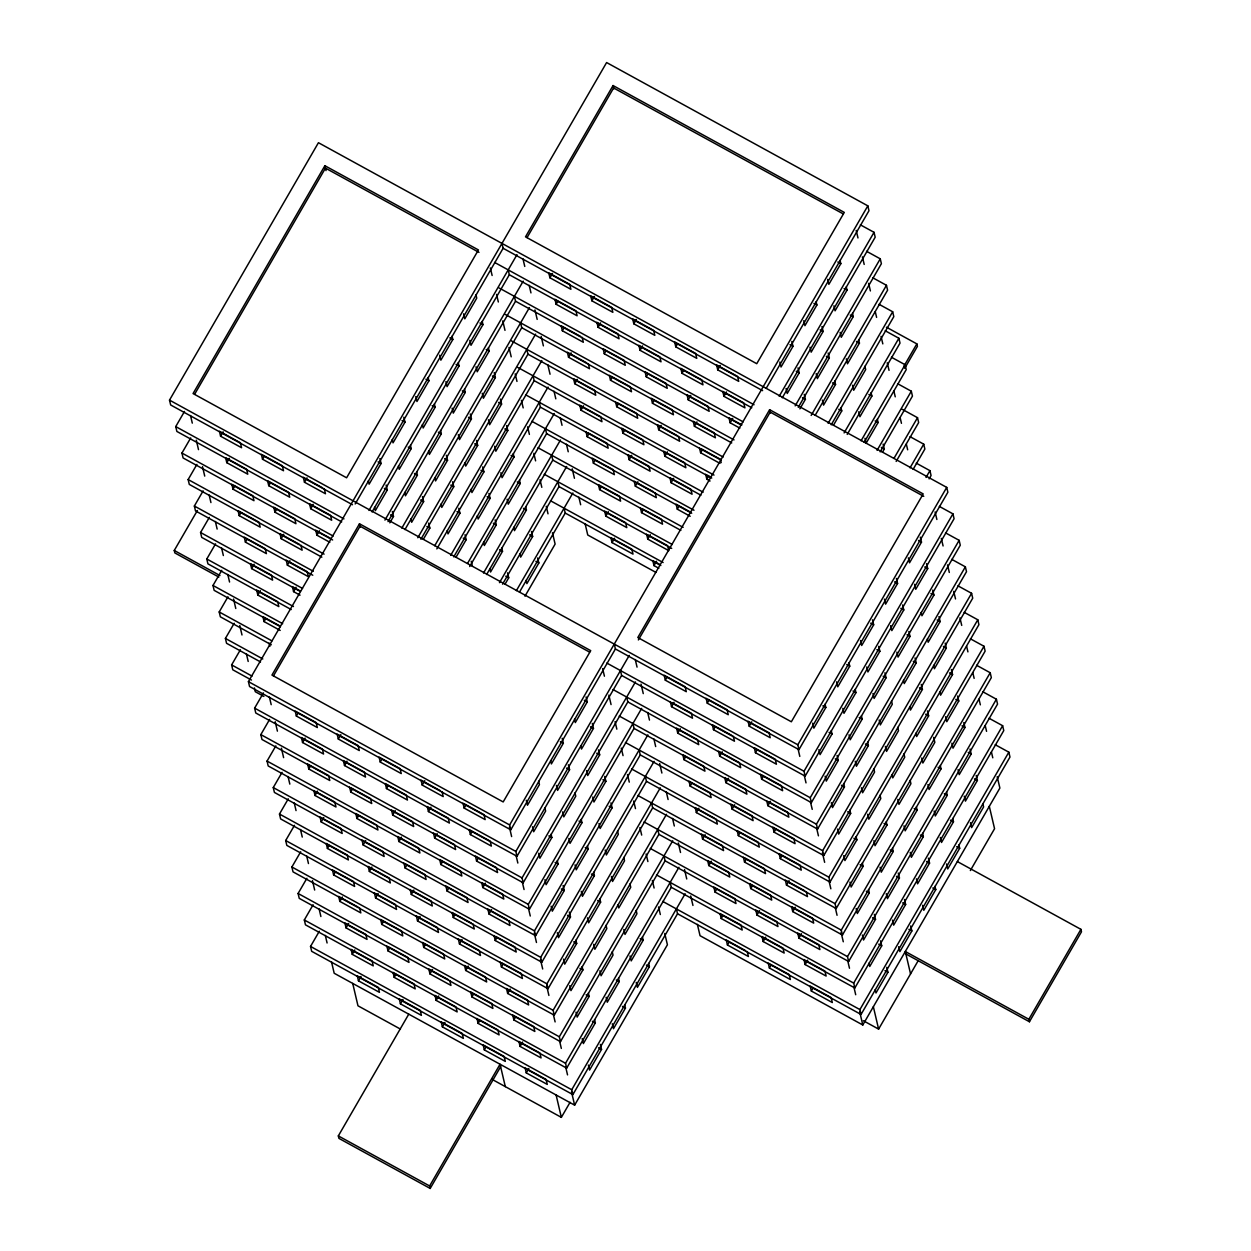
<?xml version="1.0" encoding="UTF-8"?>
<svg xmlns="http://www.w3.org/2000/svg" width="1251" height="1251" viewBox="0 0 1251 1251"><rect width="100%" height="100%" fill="white"/><g stroke="black" fill="none" stroke-linecap="round" stroke-linejoin="round"><path stroke-width="1.5" d="M352.501 504.732L170.668 404.98L169.511 400.117L318.442 142.708L946.726 487.39L947.867 492.253L798.951 749.646L615.414 648.972L614.272 644.093M324.885 165.711L193.061 393.565L346.605 477.788L478.429 249.95L324.885 165.711L326.026 170.589M341.711 521.886L176.876 431.454L175.734 426.591L184.491 411.454M194.609 394.284L325.448 168.119L478.992 252.358M332.625 539.979L183.084 457.944L181.942 453.065L190.699 437.928M321.851 557.133L189.292 484.418L188.15 479.555L196.907 464.402M220.583 436.208L219.41 431.235L240.38 442.745L241.552 447.717L220.583 436.208L223.116 431.814M312.766 575.225L195.5 510.908L194.358 506.03L203.115 490.892M218.847 577.071L174.843 552.926L174.264 550.471L197.392 510.486M226.791 462.682L225.618 457.71L246.603 469.219L247.761 474.192L226.791 462.682L229.324 458.304M300.287 591.457L201.708 537.383L200.567 532.504L209.339 517.367M233.452 485.075L252.811 495.709L253.969 500.681L232.999 489.172L234.688 486.248M262.976 455.129L282.335 465.763L283.508 470.736L262.522 459.226L264.227 456.302M291.202 609.55L207.932 563.857L206.79 558.994L215.547 543.857M239.207 515.647L238.05 510.674L259.02 522.183L260.192 527.156L239.207 515.647L240.896 512.722M268.746 485.701L267.573 480.728L288.543 492.237L289.716 497.21L268.746 485.701L270.435 482.777M280.412 626.704L214.14 590.347L212.998 585.468L221.755 570.331M245.415 542.136L244.258 537.164L265.228 548.657L266.4 553.63L245.415 542.136L247.119 539.212M274.954 512.191L273.781 507.218L294.767 518.712L295.924 523.7L274.954 512.191L276.643 509.266M271.326 644.797L220.348 616.821L219.206 611.958L227.963 596.805M251.623 568.611L250.466 563.638L271.436 575.147L272.609 580.12L251.623 568.611L254.172 564.217M324.29 488.766L325.463 493.754L304.478 482.245L307.027 477.851M300.975 545.201L302.132 550.174L281.162 538.665L283.696 534.271M260.552 661.951L226.556 643.295L225.415 638.432L234.172 623.295M257.847 595.085L256.674 590.112L277.644 601.622L278.817 606.594L257.847 595.085L260.38 590.707M310.701 508.719L309.529 503.746L330.499 515.256L331.671 520.228L310.701 508.719L313.235 504.325M287.37 565.139L286.213 560.167L307.183 571.676L308.356 576.648L287.37 565.139L289.919 560.761M251.467 680.044L232.764 669.785L231.623 664.906L240.38 649.769M280.193 630.426L264.055 621.575L265.744 618.651M329.811 542.277L316.91 535.193L319.443 530.815M300.037 595.163L293.578 591.629L296.127 587.235M615.414 648.972L510.783 829.82L249.559 686.518L248.417 681.639L606.61 62.55L867.834 205.852L868.976 210.715L766.284 388.185M355.175 503.981L503.121 248.277L501.979 243.398M379.913 458.538L381.07 463.511L369.108 484.184L368.341 480.853M403.823 417.193L404.996 422.166L393.033 442.838L392.251 439.523M428.139 377.505L428.905 380.82L416.958 401.493L415.785 396.52M452.049 336.175L452.831 339.49L440.868 360.163L439.711 355.19M359.49 523.794L271.952 675.087L503.183 801.938L590.722 650.645L359.49 523.794L360.257 527.046M613.053 85.553L525.514 236.846L756.746 363.697L844.284 212.404L613.053 85.553L613.819 88.79M620.48 670.567L621.622 675.446L516.991 856.294L255.767 712.992L254.625 708.129L263.429 692.913M368.998 510.455L516.991 254.672M273.5 675.821L360.069 526.202L589.581 652.115M527.062 237.581L613.615 87.961L843.143 213.858M372.079 511.956L509.329 274.751L508.187 269.872M386.121 485.013L387.278 489.985L375.331 510.658L374.549 507.343M410.422 445.325L411.204 448.64L399.241 469.313L398.459 465.998M434.347 403.995L435.129 407.31L423.166 427.983L422.385 424.668M458.257 362.649L459.039 365.964L447.076 386.637L445.919 381.664M482.182 321.304L482.964 324.635L471.001 345.292L469.829 340.319M626.688 697.057L627.83 701.92L523.199 882.768L261.975 739.482L260.834 734.603L269.637 719.388M384.948 520.103L523.199 281.147M388.029 521.62L515.537 301.225L514.396 296.362M389.812 522.824L393.502 516.46L392.329 511.487M416.63 471.815L417.412 475.13L405.449 495.803L404.683 492.487M440.555 430.469L441.337 433.784L429.374 454.457L428.593 451.142M464.481 389.124L465.247 392.454L453.284 413.111L452.127 408.139M488.39 347.794L489.172 351.109L477.21 371.782L476.037 366.809M632.897 723.531L634.038 728.41L529.408 909.258L268.199 765.956L267.057 761.077L275.846 745.877M401.852 528.078L529.408 307.621M296.362 716.041L295.189 711.068L316.175 722.562L317.332 727.55L296.362 716.041L298.051 713.117M549.924 277.785L548.751 272.812L569.737 284.321L570.894 289.294L549.924 277.785L552.457 273.406M404.949 529.595L521.745 327.715L520.604 322.836M422.463 496.631L423.62 501.604L411.673 522.277L410.891 518.962M446.372 455.286L447.545 460.274L435.583 480.931L434.801 477.616M470.298 413.956L471.455 418.929L459.508 439.601L458.335 434.629M494.208 372.61L495.38 377.583L483.418 398.256L482.26 393.283M639.105 750.021L640.262 754.885L535.616 935.732L274.407 792.43L273.265 787.567L282.069 772.352M417.803 537.742L535.616 334.111M302.57 742.515L301.413 737.543L322.383 749.052L323.556 754.025L302.57 742.515L305.119 738.121M556.132 304.274L554.959 299.302L575.945 310.811L577.102 315.784L556.132 304.274L557.821 301.35M420.899 539.244L527.953 354.189L526.812 349.326M423.401 539.212L429.844 528.094L428.671 523.121M452.581 481.776L453.753 486.748L441.791 507.421L441.024 504.106M476.506 440.43L477.679 445.403L465.716 466.076L464.934 462.761M500.431 399.1L501.588 404.073L489.626 424.73L488.469 419.757M645.328 776.496L646.47 781.359L541.824 962.222L280.615 818.92L279.473 814.041L288.277 798.826M434.722 545.717L541.824 360.585M308.778 768.99L307.621 764.017L328.591 775.526L329.764 780.499L308.778 768.99L310.483 766.065M582.153 337.285L583.326 342.258L562.34 330.749L564.029 327.825M436.834 548.908L534.177 380.664L533.035 375.8M458.804 508.25L459.961 513.223L447.999 533.896L447.233 530.58M482.714 466.92L483.887 471.893L471.924 492.55L471.142 489.235M506.639 425.575L507.797 430.547L495.849 451.22L494.677 446.247M338.317 739.044L337.144 734.071L358.13 745.58L359.287 750.553L338.317 739.044L340.851 734.665M591.879 300.803L590.707 295.83L611.676 307.339L612.849 312.312L591.879 300.803L594.413 296.424M651.536 802.97L652.678 807.849L548.047 988.697L286.823 845.395L285.681 840.531L294.485 825.316M450.673 555.366L548.047 387.075M315.44 791.383L334.799 802.016L335.972 806.989L315.002 795.48L317.535 791.085M588.361 363.76L589.534 368.732L568.548 357.239L571.097 352.845M453.753 556.883L540.385 407.154L539.244 402.275M456.052 557.195L466.17 539.713L465.012 534.74M488.922 493.394L490.095 498.367L478.132 519.04L477.35 515.725M513.238 453.706L514.02 457.022L502.058 477.694L500.885 472.722M344.525 765.534L343.353 760.561L364.338 772.07L365.511 777.043L344.525 765.534L347.059 761.14M598.087 327.293L596.915 322.32L617.9 333.814L619.057 338.786L598.087 327.293L600.621 322.899M657.745 829.46L658.886 834.323L554.256 1015.171L293.031 871.869L291.89 867.006L300.693 851.79M467.577 563.341L554.256 413.549M321.21 821.954L320.037 816.981L341.023 828.49L342.18 833.463L321.21 821.954L323.743 817.575M574.756 383.713L573.599 378.74L594.569 390.249L595.742 395.222L574.756 383.713L577.305 379.319M469.704 566.531L546.593 433.628L545.452 428.765M495.146 519.869L496.303 524.841L484.34 545.514L483.574 542.199M519.446 480.196L520.228 483.511L508.266 504.184L507.093 499.212M351.187 787.927L370.546 798.545L371.719 803.517L350.733 792.008L352.438 789.084M604.296 353.767L603.123 348.794L624.108 360.304L625.265 365.276L604.296 353.767L605.984 350.843M663.953 855.934L665.094 860.813L560.464 1041.661L299.239 898.359L298.098 893.48L306.902 878.28M483.527 573.005L560.464 440.024M327.418 848.444L326.245 843.455L347.231 854.965L348.388 859.937L327.418 848.444L329.107 845.504M580.98 410.187L579.807 405.215L600.793 416.724L601.95 421.696L580.98 410.187L583.513 405.809M486.623 574.506L552.801 460.118L551.66 455.239M380.273 762.062L379.1 757.09L400.085 768.599L401.243 773.571L380.273 762.062L381.962 759.138M633.835 323.821L632.662 318.849L653.632 330.358L654.805 335.331L633.835 323.821L636.368 319.427M501.745 548.016L502.511 551.331L490.564 572.004L489.782 568.689M525.655 506.671L526.436 509.986L514.474 530.659L513.692 527.343M376.754 825.019L377.927 829.992L356.942 818.498L358.646 815.558M610.957 376.16L630.316 386.778L631.489 391.751L610.504 380.241L612.192 377.317M670.161 882.408L671.302 887.287L566.672 1068.135L305.463 924.833L304.321 919.97L313.11 904.754M499.477 582.653L566.672 466.514M333.626 874.918L332.469 869.945L353.439 881.455L354.612 886.427L333.626 874.918L335.315 871.994M587.626 432.58L607.001 443.214L608.158 448.186L587.188 436.677L588.877 433.753M502.558 584.17L559.009 486.592L557.868 481.729M386.481 788.552L385.308 783.579L406.294 795.073L407.451 800.046L386.481 788.552L388.17 785.628M640.043 350.296L638.87 345.323L659.856 356.832L661.013 361.805L640.043 350.296L642.576 345.917M505.044 584.17L508.719 577.806L507.562 572.833M531.472 531.487L532.645 536.476L520.682 557.133L519.916 553.818M363.165 844.972L361.992 840L382.962 851.509L384.135 856.482L363.165 844.972L365.699 840.578M617.165 402.634L636.524 413.268L637.697 418.241L616.712 406.731L618.416 403.807M676.384 908.898L677.526 913.762L572.88 1094.609L311.671 951.323L310.529 946.444L319.333 931.229M516.397 590.628L572.88 492.988M359.647 907.929L360.82 912.902L339.834 901.392L342.383 897.014M593.396 463.151L592.223 458.179L613.209 469.688L614.366 474.661L593.396 463.151L595.085 460.227M519.478 592.145L565.233 513.066L564.092 508.203M392.689 815.027L391.532 810.054L412.502 821.563L413.674 826.536L392.689 815.027L395.238 810.632M646.251 376.786L645.078 371.813L666.064 383.322L667.221 388.295L646.251 376.786L647.94 373.861M537.695 557.977L538.853 562.95L526.89 583.623L526.124 580.308M524.982 596.18L555.116 544.091L552.457 532.738M369.373 871.447L368.201 866.474L389.186 877.983L390.343 882.956L369.373 871.447L371.907 867.068M622.935 433.206L621.763 428.233L642.733 439.742L643.905 444.715L622.935 433.206L624.624 430.281M442.041 791.617L443.198 796.59L422.228 785.081L424.761 780.687M675.775 346.84L674.617 341.867L695.587 353.376L696.76 358.349L675.775 346.84L677.479 343.916M346.042 927.882L344.885 922.91L365.855 934.403L367.028 939.392L346.042 927.882L348.591 923.488M599.604 489.626L598.447 484.653L619.417 496.162L620.59 501.135L599.604 489.626L601.293 486.702M398.897 841.501L397.74 836.528L418.71 848.037L419.883 853.01L398.897 841.501L401.446 837.122M652.459 403.26L651.286 398.287L672.272 409.796L673.445 414.769L652.459 403.26L654.148 400.336M375.581 897.937L374.409 892.964L395.394 904.473L396.551 909.446L375.581 897.937L378.115 893.542M629.144 459.68L627.971 454.707L648.956 466.216L650.113 471.189L629.144 459.68L631.677 455.301M428.436 811.555L427.263 806.582L448.249 818.091L449.406 823.064L428.436 811.555L430.97 807.176M681.998 373.314L680.825 368.341L701.795 379.851L702.968 384.823L681.998 373.314L683.687 370.39M352.266 954.357L351.093 949.384L372.063 960.893L373.236 965.866L352.266 954.357L354.799 949.962M605.812 516.116L604.655 511.143L625.625 522.652L626.798 527.625L605.812 516.116L608.361 511.722M405.559 863.894L424.918 874.527L426.091 879.5L405.121 867.991L406.81 865.067M678.48 436.271L679.653 441.243L658.667 429.75L661.216 425.356M381.79 924.411L380.632 919.438L401.602 930.947L402.775 935.92L381.79 924.411L383.478 921.487M655.164 492.706L656.322 497.679L635.352 486.17L637.885 481.776M434.644 838.045L433.471 833.072L454.457 844.581L455.614 849.554L434.644 838.045L437.178 833.651M688.206 399.804L687.034 394.816L708.019 406.325L709.176 411.298L688.206 399.804L690.74 395.41M358.474 980.831L357.301 975.858L378.287 987.367L379.444 992.34L358.474 980.831L361.007 976.452M612.036 542.59L610.863 537.617L631.833 549.126L633.006 554.099L612.036 542.59L614.569 538.211M411.767 890.384L431.142 901.001L432.299 905.974L411.329 894.465L413.862 890.071M664.875 456.224L663.718 451.251L684.688 462.761L685.861 467.733L664.875 456.224L667.424 451.83M464.621 804.002L483.981 814.636L485.153 819.608L464.184 808.099L465.872 805.175M717.73 369.858L716.573 364.885L737.543 376.379L738.715 381.352L717.73 369.858L720.279 365.464M388.451 946.804L407.81 957.422L408.983 962.394L387.998 950.885L389.702 947.961M642.013 508.563L661.372 519.181L662.545 524.153L641.56 512.644L643.249 509.72M440.852 864.519L439.695 859.546L460.665 871.056L461.838 876.028L440.852 864.519L442.541 861.595M694.414 426.278L693.242 421.306L714.227 432.815L715.384 437.787L694.414 426.278L696.948 421.884M417.537 920.939L416.364 915.967L437.35 927.476L438.507 932.448L417.537 920.939L420.07 916.561M671.099 482.698L669.926 477.726L690.896 489.235L692.069 494.208L671.099 482.698L673.632 478.32M470.392 834.573L469.219 829.601L490.204 841.11L491.362 846.083L470.392 834.573L472.08 831.649M723.938 396.332L722.781 391.36L743.751 402.869L744.924 407.842L723.938 396.332L726.487 391.938M394.221 977.375L393.049 972.402L414.018 983.912L415.191 988.884L394.221 977.375L395.91 974.451M648.221 535.037L667.581 545.655L668.753 550.643L647.768 539.134L650.317 534.74M447.06 891.009L445.903 886.021L466.873 897.53L468.046 902.503L447.06 891.009L448.765 888.069M719.982 463.386L700.623 452.753L702.311 449.828M423.745 947.429L422.572 942.456L443.558 953.966L444.715 958.938L423.745 947.429L425.434 944.505M690.208 516.272L677.307 509.188L678.996 506.264M476.6 861.063L475.427 856.075L496.412 867.584L497.57 872.557L476.6 861.063L478.289 858.123M739.841 428.123L730.162 422.807L732.695 418.428M400.429 1003.849L399.257 998.877L420.242 1010.386L421.399 1015.359L400.429 1003.849L402.963 999.471M658.824 568.267L653.976 565.608L656.525 561.214M473.081 924.02L474.254 928.993L453.284 917.483L454.973 914.559M710.068 481.01L706.831 479.242L708.535 476.318M510.783 829.82L509.626 824.941L867.834 205.852M449.766 980.44L450.939 985.413L429.953 973.903L432.502 969.525M562.184 738.278L563.341 743.25L551.394 763.923L550.612 760.608M586.094 696.932L587.266 701.905L575.304 722.578L574.537 719.262M791.82 341.367L792.993 346.339L781.031 367.012L779.858 362.039M816.121 301.694L816.903 305.009L804.94 325.667L803.783 320.694M840.047 260.349L840.828 263.664L828.866 284.337L827.693 279.364M500.635 1066.712L430.203 1188.45L338.912 1138.379L338.333 1135.908L408.764 1014.17M482.808 887.538L481.651 882.565L502.621 894.074L503.793 899.047L482.808 887.538L485.341 883.143M459.492 943.958L458.319 938.985L479.305 950.494L480.462 955.467L459.492 943.958L462.026 939.579M769.631 409.702L637.807 637.541L791.351 721.78L923.191 493.926L769.631 409.702L770.397 412.939M516.991 856.294L515.85 851.431L629.237 655.43M779.185 396.27L874.042 232.326L860.375 224.836M638.37 639.949L770.209 412.111L923.754 496.334M782.282 397.771L875.184 237.205L874.042 232.326M568.392 764.752L569.565 769.725L557.602 790.397L556.429 785.425M592.317 723.422L593.474 728.395L581.512 749.052L580.745 745.737M798.029 367.857L799.201 372.829L787.239 393.486L786.066 388.514M821.954 326.511L823.111 331.484L811.164 352.156L809.991 347.184M846.255 286.823L847.036 290.138L835.074 310.811L833.917 305.838M436.161 1000.393L435.004 995.421L455.974 1006.914L457.147 1011.903L436.161 1000.393L438.71 995.999M508.829 920.548L510.001 925.521L489.016 914.012L491.565 909.633M465.7 970.448L464.528 965.475L485.513 976.968L486.67 981.957L465.7 970.448L468.234 966.053M523.199 882.768L522.058 877.905L635.445 681.92M795.167 405.856L880.251 258.816L866.583 251.31M798.263 407.341L881.392 263.68L880.251 258.816M442.385 1026.868L441.212 1021.895L462.182 1033.404L463.355 1038.377L442.385 1026.868L444.918 1022.474M551.081 834.229L551.847 837.544L539.885 858.217L538.728 853.245M598.525 749.896L599.682 754.869L587.735 775.542L586.563 770.569M799.889 408.842L805.409 399.304L804.237 394.331M828.162 352.985L829.335 357.958L817.372 378.631L816.199 373.658M852.463 313.313L853.245 316.628L841.282 337.301L840.125 332.328M495.677 936.405L515.037 947.038L516.21 952.011L495.224 940.502L496.928 937.578M471.908 996.922L470.751 991.949L491.721 1003.458L492.894 1008.431L471.908 996.922L473.597 993.998M529.408 909.258L528.266 904.379L641.669 708.394M811.164 415.441L886.459 285.291L872.807 277.8M815.23 415.238L887.6 290.154L886.459 285.291M557.289 860.719L558.055 864.034L546.108 884.692L544.936 879.719M581.199 819.374L581.981 822.689L570.018 843.362L568.861 838.389M604.733 776.371L605.906 781.343L593.944 802.016L592.771 797.043M834.761 381.133L835.543 384.448L823.58 405.121L822.407 400.148M858.686 339.787L859.453 343.102L847.506 363.775L846.333 358.802M665.329 680.2L664.156 675.227L685.141 686.721L686.299 691.694L665.329 680.2L667.018 677.26M501.886 962.895L521.245 973.513L522.418 978.485L501.448 966.976L503.137 964.052M478.57 1019.315L497.929 1029.933L499.102 1034.905L478.117 1023.396L479.821 1020.472M535.616 935.732L534.474 930.869L647.877 734.869M828.131 423.323L892.667 311.765L879.015 304.274M831.227 424.808L893.808 316.644L892.667 311.765M563.106 885.536L564.279 890.509L552.317 911.181L551.144 906.209M587.407 845.848L588.189 849.163L576.226 869.836L575.069 864.863M610.941 802.861L612.114 807.833L600.152 828.506L598.979 823.533M833.463 425.231L841.751 410.922L840.969 407.607M671.99 702.577L691.35 713.211L692.507 718.183L671.537 706.674L674.07 702.28M507.656 993.45L506.483 988.478L527.469 999.987L528.626 1004.96L507.656 993.45L510.189 989.072M484.325 1049.886L483.167 1044.913L504.137 1056.423L505.31 1061.395L484.325 1049.886L486.029 1046.962M541.824 962.222L540.682 957.343L654.085 761.359M844.112 432.909L898.875 338.255L885.223 330.764M847.224 434.394L900.016 343.118L898.875 338.255M569.314 912.01L570.487 916.983L558.525 937.656L557.352 932.683M593.631 872.338L594.397 875.653L582.45 896.326L581.277 891.353M871.103 392.751L871.884 396.067L859.922 416.739L858.749 411.767M677.745 733.149L676.588 728.176L697.558 739.685L698.73 744.658L677.745 733.149L680.294 728.77M513.864 1019.94L512.691 1014.968L533.677 1026.477L534.834 1031.449L513.864 1019.94L515.553 1017.016M707.722 699.121L727.097 709.739L728.254 714.712L707.284 703.203L708.973 700.279M430.203 1188.45L429.625 1185.979L500.056 1064.241L505.31 1086.619M904.113 365.871L916.842 343.884L886.412 327.199M548.047 988.697L546.906 983.818L660.293 787.833M861.079 440.79L905.098 364.729L891.431 357.239M904.692 368.341L917.421 346.355L916.842 343.884M864.191 442.275L906.24 369.608L905.098 364.729M575.913 940.158L576.695 943.473L564.733 964.146L563.575 959.173M599.839 898.812L600.621 902.127L588.658 922.8L587.485 917.827M877.311 419.226L878.093 422.541L866.13 443.214L864.957 438.241M683.953 759.638L682.796 754.666L703.766 766.175L704.938 771.148L683.953 759.638L685.657 756.714M520.072 1046.415L518.915 1041.442L539.885 1052.951L541.058 1057.924L520.072 1046.415L522.621 1042.036M733.305 736.229L734.462 741.202L713.492 729.693L715.181 726.768M554.256 1015.171L553.114 1010.308L666.502 814.307M877.076 450.36L911.307 391.219L897.639 383.713M880.172 451.861L912.448 396.082L911.307 391.219M582.122 966.632L582.903 969.947L570.941 990.62L569.784 985.647M882.455 452.205L884.301 449.031L883.128 444.058M690.177 786.113L689.004 781.14L709.974 792.649L711.147 797.622L690.177 786.113L691.866 783.189M526.28 1072.905L525.123 1067.932L546.093 1079.425L547.266 1084.398L526.28 1072.905L528.829 1068.51M719.7 756.167L718.527 751.194L739.513 762.703L740.686 767.676L719.7 756.167L722.234 751.788M560.464 1041.661L559.322 1036.782L672.71 840.797M894.043 458.257L917.515 417.693L902.143 409.265M896.169 461.431L918.656 422.557L917.515 417.693M588.345 993.122L589.112 996.437L577.164 1017.094L575.992 1012.122M716.197 819.124L717.355 824.096L696.385 812.587L698.918 808.209M749.24 726.221L748.067 721.248L769.037 732.758L770.209 737.73L749.24 726.221L751.773 721.843M725.908 782.657L724.751 777.669L745.721 789.178L746.894 794.15L725.908 782.657L728.457 778.263M566.672 1068.135L565.53 1063.272L678.933 867.271M910.04 467.827L923.723 444.168L910.071 436.677M913.136 469.328L924.864 449.046L923.723 444.168M594.553 1019.596L595.335 1022.911L583.373 1043.584L582.2 1038.611M618.463 978.251L619.245 981.566L607.282 1002.239L606.125 997.266M642.389 936.921L643.17 940.236L631.208 960.893L630.035 955.92M702.593 839.077L701.42 834.104L722.406 845.613L723.563 850.586L702.593 839.077L705.126 834.683M755.448 752.711L754.275 747.723L775.26 759.232L776.418 764.205L755.448 752.711L757.136 749.771M732.116 809.131L730.959 804.158L751.929 815.668L753.102 820.64L732.116 809.131L734.665 804.737M572.88 1094.609L571.738 1089.746L685.141 893.761M926.021 477.413L929.931 470.657L916.279 463.167M929.118 478.898L931.072 475.521L929.931 470.657M491.784 1079.206L561.355 1117.362L570.065 1102.303M600.371 1044.413L601.543 1049.386L589.581 1070.058L588.408 1065.086M624.687 1004.741L625.453 1008.056L613.49 1028.713L612.333 1023.74M648.597 963.395L649.378 966.71L637.416 987.383L636.243 982.41M708.801 865.551L707.644 860.579L728.614 872.088L729.786 877.06L708.801 865.551L711.334 861.173M762.109 775.088L781.468 785.722L782.626 790.695L761.656 779.185L763.345 776.261M331.531 961.91L334.189 973.262L574.631 1105.149L667.409 944.786L664.75 933.434M738.34 835.605L737.167 830.633L758.137 842.142L759.31 847.115L738.34 835.605L740.029 832.681M798.951 749.646L797.81 744.783L946.726 487.39M715.009 892.041L713.852 887.068L734.822 898.562L735.995 903.55L715.009 892.041L716.714 889.117M768.317 801.578L787.677 812.196L788.849 817.169L767.864 805.66L770.413 801.281M825.05 704.172L825.832 707.487L813.869 728.16L812.697 723.187M848.96 662.842L849.742 666.158L837.779 686.815L836.622 681.842M872.494 619.839L873.667 624.812L861.704 645.485L860.532 640.512M896.42 578.494L897.577 583.466L885.614 604.139L884.457 599.166M920.329 537.164L921.502 542.136L909.54 562.794L908.367 557.821M744.986 857.998L764.361 868.616L765.518 873.605L744.548 862.095L746.237 859.171M621.622 675.446L805.159 776.136L804.018 771.257L952.934 513.864L939.345 506.405M721.217 918.515L720.06 913.543L741.03 925.052L742.203 930.025L721.217 918.515L722.922 915.591M805.159 776.136L954.075 518.727L952.934 513.864M774.072 832.15L772.915 827.177L793.885 838.686L795.057 843.659L774.072 832.15L775.776 829.225M831.258 730.662L832.04 733.977L820.077 754.634L818.905 749.662M855.184 689.317L855.95 692.632L843.987 713.305L842.83 708.332M878.702 646.314L879.875 651.286L867.913 671.959L866.74 666.986M902.628 604.984L903.785 609.956L891.838 630.613L890.665 625.641M926.538 563.638L927.71 568.611L915.748 589.284L914.59 584.311M750.756 888.57L749.584 883.597L770.569 895.106L771.726 900.079L750.756 888.57L752.445 885.645M627.83 701.92L811.367 802.61L810.226 797.731L959.142 540.338L945.553 532.879M747.238 951.526L748.411 956.499L727.441 944.99L729.13 942.066M811.367 802.61L960.283 545.217L959.142 540.338M780.296 858.624L779.123 853.651L800.093 865.16L801.265 870.133L780.296 858.624L781.984 855.7M837.075 755.479L838.248 760.452L826.285 781.124L825.128 776.152M861.392 715.791L862.158 719.106L850.211 739.779L849.038 734.806M884.91 672.803L886.083 677.776L874.121 698.433L872.963 693.461M908.836 631.458L910.009 636.431L898.046 657.103L896.873 652.131M932.746 590.112L933.918 595.085L921.956 615.758L921.189 612.443M756.964 915.044L755.807 910.071L776.777 921.58L777.95 926.553L756.964 915.044L759.513 910.665M634.038 728.41L817.575 829.085L816.434 824.221L965.365 566.828L951.761 559.369M817.575 829.085L966.507 571.691L965.365 566.828M806.316 891.635L807.474 896.607L786.504 885.098L789.037 880.72M843.674 783.611L844.456 786.926L832.494 807.599L831.336 802.626M867.6 742.281L868.382 745.596L856.419 766.269L855.246 761.28M915.044 657.932L916.217 662.905L904.254 683.578L903.472 680.263M938.969 616.602L940.127 621.575L928.164 642.248L927.398 638.933M763.173 941.534L762.015 936.561L782.985 948.07L784.158 953.043L763.173 941.534L765.721 937.14M640.262 754.885L823.783 855.575L822.642 850.696L971.574 593.302L957.969 585.843M823.783 855.575L972.715 598.181L971.574 593.302M792.712 911.588L791.539 906.615L812.524 918.125L813.682 923.097L792.712 911.588L795.245 907.194M849.898 810.101L850.664 813.416L838.702 834.089L837.544 829.1M921.252 684.422L922.425 689.395L910.462 710.068L909.68 706.752M945.177 643.077L946.335 648.049L934.388 668.722L933.606 665.407M769.396 968.008L768.223 963.035L789.193 974.545L790.366 979.517L769.396 968.008L771.085 965.084M646.47 781.359L830.007 882.049L828.85 877.186L977.782 619.777L964.193 612.333M830.007 882.049L978.923 624.656L977.782 619.777M798.92 938.062L797.747 933.09L818.733 944.599L819.89 949.572L798.92 938.062L801.453 933.684M856.106 836.575L856.872 839.89L844.925 860.563L843.753 855.59M927.46 710.896L928.633 715.869L916.67 736.542L915.904 733.227M951.385 669.551L952.558 674.539L940.596 695.196L939.814 691.881M652.678 807.849L836.215 908.523L835.074 903.66L983.99 646.267L970.401 638.808M836.215 908.523L985.131 651.13L983.99 646.267M805.128 964.552L803.971 959.58L824.941 971.073L826.113 976.046L805.128 964.552L807.677 960.158M862.314 863.049L863.096 866.364L851.133 887.037L849.961 882.064M886.224 821.719L887.006 825.034L875.043 845.707L873.886 840.735M957.594 696.041L958.766 701.013L946.804 721.686L945.631 716.714M658.886 834.323L842.423 935.013L841.282 930.134L990.198 672.741L976.609 665.282M842.423 935.013L991.339 677.62L990.198 672.741M811.336 991.027L810.179 986.054L831.149 997.563L832.322 1002.536L811.336 991.027L813.041 988.102M868.522 889.539L869.304 892.854L857.342 913.527L856.169 908.554M892.448 848.194L893.214 851.509L881.267 872.182L880.094 867.209M916.357 806.864L917.139 810.179L905.177 830.836L904.004 825.863M940.283 765.518L941.049 768.833L929.102 789.506L927.929 784.533M963.802 722.515L964.974 727.488L953.012 748.161L951.855 743.188M665.094 860.813L848.631 961.487L847.49 956.624L996.406 699.231L982.817 691.772M848.631 961.487L997.547 704.094L996.406 699.231M874.34 914.356L875.512 919.329L863.55 940.001L862.392 935.029M898.265 873.026L899.438 877.999L887.475 898.656L886.302 893.683M922.566 833.338L923.347 836.653L911.385 857.326L910.228 852.353M946.491 791.992L947.273 795.308L935.31 815.98L934.137 811.008M970.025 749.005L971.183 753.978L959.22 774.635L958.063 769.662M671.302 887.287L854.84 987.977L853.698 983.098L1002.63 725.705L989.025 718.246M854.84 987.977L1003.771 730.568L1002.63 725.705M880.563 940.846L881.72 945.819L869.758 966.476L868.992 963.161M904.473 899.5L905.646 904.473L893.683 925.146L892.51 920.173M928.398 858.155L929.556 863.127L917.593 883.8L916.436 878.827M952.699 818.482L953.481 821.798L941.518 842.47L940.345 837.482M976.233 775.479L977.391 780.452L965.444 801.125L964.271 796.152M677.526 913.762L861.048 1014.452L859.906 1009.588L1008.838 752.179L995.233 744.72M861.048 1014.452L1009.979 757.058L1008.838 752.179M886.771 967.32L887.929 972.293L875.981 992.966L875.2 989.65M910.681 925.975L911.854 930.947L899.891 951.62L898.718 946.647M934.997 886.302L935.764 889.617L923.817 910.29L922.644 905.302M958.907 844.957L959.689 848.272L947.726 868.945L946.569 863.972M697.386 924.364L700.044 935.701L862.799 1024.991L999.877 788.067L997.203 776.73M863.331 1020.722L878.609 1029.104L918.265 960.565M970.354 870.555L994.561 828.709L989.306 806.332M905.896 953.966L1029.432 1021.754L1028.854 1019.284L1080.911 929.337L957.359 861.564M1029.432 1021.754L1081.489 931.792L1080.911 929.337M837.857 262.038L840.828 263.664M844.065 288.512L847.036 290.138M850.273 315.002L853.245 316.628M813.932 303.383L816.903 305.009M856.482 341.476L859.453 343.102M820.156 329.857L823.111 331.484M826.364 356.332L829.335 357.958M790.022 344.713L792.993 346.339M868.913 394.44L871.884 396.067M832.572 382.822L835.543 384.448M796.23 371.203L799.201 372.829M875.121 420.915L878.093 422.541M838.78 409.296L841.751 410.922M802.438 397.677L805.409 399.304M881.33 447.405L884.301 449.031M503.121 248.277L762.625 390.64M494.598 262.429L754.04 404.745M509.329 274.751L751.757 407.748M499.102 287.965L743.172 421.868M580.542 336.394L561.183 325.776L562.34 330.749M741.906 424.918L728.989 417.834L730.162 422.807M515.537 301.225L740.905 424.855M918.531 540.495L921.502 542.136M505.31 314.454L734.024 439.914M586.75 362.884L567.391 352.25L568.548 357.239M521.745 327.715L731.741 442.917M479.993 322.993L482.964 324.635M924.739 566.984L927.71 568.611M511.518 340.929L723.156 457.022M676.869 435.395L657.51 424.761L658.667 429.75M701.076 448.671L720.435 459.289L721.217 462.604M527.953 354.189L720.889 460.024M486.201 349.482L489.172 351.109M930.947 593.459L933.918 595.085M517.742 367.403L714.008 475.083M707.284 475.145L710.505 476.912M534.177 380.664L711.725 478.07M449.86 337.864L452.831 339.49M894.606 581.84L897.577 583.466M492.409 375.957L495.38 377.583M937.155 619.949L940.127 621.575M525.639 394.816L703.14 492.19M540.385 407.154L700.873 495.193M456.068 364.338L459.039 365.964M900.814 608.314L903.785 609.956M498.617 402.447L501.588 404.073M943.379 646.423L946.335 648.049M531.863 421.306L693.992 510.252M653.554 491.815L634.179 481.197L635.352 486.17M690.661 512.175L676.134 504.216L677.307 509.188M546.593 433.628L691.709 513.238M462.276 390.812L465.247 392.454M907.038 634.804L910.009 636.431M425.934 379.194L428.905 380.82M870.696 623.186L873.667 624.812M504.825 428.921L507.797 430.547M949.587 672.897L952.558 674.539M538.071 447.78L683.124 527.359M552.801 460.118L680.857 530.361M468.5 417.302L471.455 418.929M913.246 661.279L916.217 662.905M432.158 405.684L435.129 407.31M876.904 649.66L879.875 651.286M511.049 455.395L514.02 457.022M955.795 699.387L958.766 701.013M544.279 474.27L672.256 544.466M559.009 486.592L671.693 548.407M474.708 443.777L477.679 445.403M919.454 687.769L922.425 689.395M438.366 432.158L441.337 433.784M883.112 676.15L886.083 677.776M517.257 481.885L520.228 483.511M962.003 725.861L964.974 727.488M550.487 500.744L663.108 562.528M402.024 420.539L404.996 422.166M846.771 664.516L849.742 666.158M659.277 564.17L652.819 560.636L653.976 565.608M565.233 513.066L660.841 565.515M480.916 470.267L483.887 471.893M925.662 714.243L928.633 715.869M655.962 572.426L587.751 535.006L585.093 523.669M444.574 458.632L447.545 460.274M523.465 508.359L526.436 509.986M968.211 752.351L971.183 753.978M408.233 447.014L411.204 448.64M852.979 691.005L855.95 692.632M487.124 496.741L490.095 498.367M450.782 485.122L453.753 486.748M529.673 534.834L532.645 536.476M974.42 778.826L977.391 780.452M414.441 473.504L417.412 475.13M859.202 717.48L862.158 719.106M493.332 523.215L496.303 524.841M938.094 767.207L941.049 768.833M378.099 461.885L381.07 463.511M822.861 705.861L825.832 707.487M456.99 511.596L459.961 513.223M535.881 561.324L538.853 562.95M420.649 499.978L423.62 501.604M865.411 743.97L868.382 745.596M499.54 549.705L502.511 551.331M944.302 793.681L947.273 795.308M384.323 488.359L387.278 489.985M829.069 732.335L832.04 733.977M463.214 538.086L466.17 539.713M426.872 526.452L429.844 528.094M505.764 576.179L508.719 577.806M950.51 820.171L953.481 821.798M390.531 514.833L393.502 516.46M835.277 758.825L838.248 760.452M169.511 400.117L797.81 744.783M914.168 808.537L917.139 810.179M322.68 487.89L303.321 477.272L304.478 482.245M956.718 846.646L959.689 848.272M841.485 785.3L844.456 786.926M175.734 426.591L343.962 518.884M606.829 663.077L804.018 771.257M920.376 835.027L923.347 836.653M731.694 735.338L712.319 724.72L713.492 729.693M884.035 823.408L887.006 825.034M847.693 811.79L850.664 813.416M926.584 861.501L929.556 863.127M181.942 453.065L333.188 536.038M613.037 689.567L810.226 797.731M330.264 538.196L315.737 530.221L316.91 535.193M890.243 849.882L893.214 851.509M853.917 838.264L856.872 839.89M188.15 479.555L324.103 554.13M619.245 716.041L816.434 824.221M932.808 887.991L935.764 889.617M584.295 700.279L587.266 701.905M299.364 544.31L279.989 533.692L281.162 538.665M896.467 876.357L899.438 877.999M860.125 864.738L863.096 866.364M194.358 506.03L313.313 571.285M625.453 742.515L822.642 850.696M590.503 726.753L593.474 728.395M902.675 902.847L905.646 904.473M866.333 891.228L869.304 892.854M200.567 532.504L302.539 588.439M631.661 769.005L828.85 877.186M596.727 753.243L599.682 754.869M300.49 591.082L292.421 586.656L293.578 591.629M714.571 818.248L695.212 807.614L696.385 812.587M908.883 929.321L911.854 930.947M560.385 741.624L563.341 743.25M872.541 917.702L875.512 919.329M206.79 558.994L293.453 606.532M637.869 795.48L835.074 903.66M602.935 779.717L605.906 781.343M804.69 890.759L785.331 880.125L786.504 885.098M174.264 550.471L219.957 575.538M1028.854 1019.284L905.317 951.511L910.556 973.888M566.594 768.098L569.565 769.725M878.749 944.177L881.72 945.819M212.998 585.468L282.663 623.702M644.093 821.97L841.282 930.134M609.143 806.207L612.114 807.833M279.02 625.453L262.882 616.602L264.055 621.575M884.957 970.667L887.929 972.293M219.206 611.958L271.889 640.856M650.301 848.444L847.49 956.624M579.01 821.063L581.981 822.689M225.415 638.432L262.804 658.949M656.509 874.918L853.698 983.098M585.218 847.537L588.189 849.163M548.876 835.918L551.847 837.544M231.623 664.906L252.014 676.103M662.717 901.408L859.906 1009.588M745.627 950.651L726.268 940.017L727.441 944.99M248.417 681.639L509.626 824.941M440.415 790.726L421.055 780.108L422.228 785.081M591.426 874.027L594.397 875.653M263.867 696.416L255.298 691.725L254.406 687.941M555.1 862.392L558.055 864.034M254.625 708.129L515.85 851.431M597.65 900.501L600.621 902.127M561.308 888.882L564.279 890.509M640.199 938.61L643.17 940.236M260.834 734.603L522.058 877.905M567.516 915.357L570.487 916.983M646.407 965.084L649.378 966.71M267.057 761.077L528.266 904.379M375.144 824.143L355.784 813.51L356.942 818.498M573.724 941.847L576.695 943.473M273.265 787.567L534.474 930.869M507.218 919.673L487.859 909.039L489.016 914.012M616.274 979.94L619.245 981.566M579.932 968.321L582.903 969.947M279.473 814.041L540.682 957.343M471.471 923.129L452.111 912.511L453.284 917.483M622.482 1006.429L625.453 1008.056M586.14 994.795L589.112 996.437M285.681 840.531L546.906 983.818M592.364 1021.285L595.335 1022.911M291.89 867.006L553.114 1010.308M358.036 907.053L338.677 896.42L339.834 901.392M598.572 1047.759L601.543 1049.386M298.098 893.48L559.322 1036.782M448.155 979.549L428.796 968.931L429.953 973.903M304.321 919.97L565.53 1063.272M310.529 946.444L571.738 1089.746M400.429 1029.088L357.974 1005.804L352.719 983.427M338.333 1135.908L429.625 1185.979M935.107 511.925L936.874 519.493M941.315 538.399L943.082 545.968M947.523 564.889L949.306 572.458M953.731 591.363L955.514 598.932M959.939 617.838L961.722 625.406M966.601 646.22L967.93 651.896M972.809 672.694L974.138 678.37M979.017 699.184L980.346 704.845M985.225 725.658L986.57 731.335M991.449 752.132L992.778 757.809M856.2 230.387L857.983 237.956M862.408 256.877L864.191 264.43M868.632 283.351L870.399 290.92M875.278 311.718L876.607 317.394M881.048 336.316L882.815 343.884M887.256 362.79L889.039 370.359M893.918 391.156L895.247 396.833M900.126 417.646L901.455 423.323M906.334 444.121L907.663 449.797M982.833 803.611L983.614 806.926L971.652 827.599L970.479 822.626M864.894 366.277L865.661 369.592L853.714 390.249L852.541 385.277M933.684 737.371L934.841 742.359L922.878 763.016L921.721 758.043M891.51 700.935L892.291 704.25L880.329 724.923L879.172 719.95M897.733 727.41L898.499 730.725L886.552 751.398L885.38 746.425M903.941 753.9L904.723 757.215L892.761 777.887L891.979 774.572M910.149 780.374L910.931 783.689L898.969 804.362L897.796 799.389M873.808 768.755L874.59 772.07L862.627 792.743L861.454 787.77M880.016 795.229L880.798 798.545L868.835 819.217L867.678 814.245M873.354 1006.727L878.609 1029.104M798.029 748.833L799.796 756.402M804.237 775.323L806.019 782.891M810.445 801.797L812.227 809.366M816.653 828.287L818.435 835.84M822.423 852.869L824.644 862.33M829.085 881.236L830.852 888.804M835.293 907.726L837.06 915.294M841.063 932.308L843.283 941.768M847.709 960.69L849.492 968.243M853.933 987.164L855.7 994.733M859.687 1011.746L862.799 1024.991M699.465 447.78L700.623 452.753M705.673 474.27L706.831 479.242M760.483 774.213L761.656 779.185M766.707 800.687L767.864 805.66M706.111 698.23L707.284 703.203M743.375 857.123L744.548 862.095M609.346 375.269L610.504 380.241M615.555 401.759L616.712 406.731M640.387 507.671L641.56 512.644M646.611 534.161L647.768 539.134M670.364 701.702L671.537 706.674M586.015 431.704L587.188 436.677M635.273 659.558L637.056 667.127M641.044 684.141L643.264 693.601M647.69 712.523L649.472 720.091M653.913 738.997L655.68 746.566M659.668 763.579L661.888 773.04M666.33 791.961L668.097 799.53M672.538 818.435L674.32 826.004M678.308 843.033L680.528 852.478M684.516 869.508L686.736 878.968M690.724 895.982L692.945 905.443M522.981 258.863L524.763 266.432M529.189 285.337L530.971 292.906M534.959 309.935L537.179 319.396M541.167 336.41L543.387 345.87M547.829 364.776L550.049 374.237M554.037 391.266L555.804 398.834M560.245 417.74L562.027 425.309M566.453 444.23L568.235 451.783M572.223 468.812L574.444 478.273M578.885 497.179L580.652 504.747M602.638 668.628L604.421 676.197M608.862 695.118L611.067 704.579M615.07 721.592L616.837 729.161M621.278 748.082L623.045 755.635M627.486 774.557L629.269 782.125M633.694 801.031L635.477 808.599M639.918 827.521L641.685 835.089M646.126 853.995L647.893 861.564M652.334 880.469L654.101 888.038M658.542 906.959L660.325 914.528M490.345 267.933L492.128 275.501M496.569 294.423L498.336 301.991M502.777 320.897L504.997 330.358M508.985 347.387L511.206 356.832M515.193 373.861L516.976 381.43M521.401 400.336L523.184 407.904M527.609 426.826L529.392 434.394M533.833 453.3L535.6 460.868M540.041 479.774L541.808 487.343M546.249 506.264L548.016 513.833M617.541 830.992L618.322 834.308L606.36 854.98L605.203 850.008M623.749 857.467L624.53 860.797L612.568 881.455L611.411 876.482M629.972 883.957L630.739 887.272L618.776 907.945L618.01 904.629M636.18 910.431L636.947 913.746L625 934.419L623.827 929.446M475.974 294.829L476.74 298.145L464.793 318.817L463.621 313.845M574.991 792.899L575.773 796.215L563.81 816.872L562.637 811.899M606.047 925.287L606.829 928.617L594.866 949.274L593.693 944.302M612.255 951.776L613.037 955.092L601.074 975.764L599.917 970.792M538.649 781.265L539.431 784.596L527.469 805.253L526.311 800.28M544.857 807.755L545.639 811.07L533.677 831.743L532.519 826.77M471.22 561.214L472.393 566.187M509.407 827.114L511.628 836.575M516.069 855.481L517.836 863.049M522.277 881.971L524.06 889.539M528.485 908.445L530.268 916.013M534.255 933.043L536.476 942.488M540.463 959.517L542.684 968.978M546.687 985.991L548.892 995.452M553.333 1014.373L555.116 1021.926M559.541 1040.848L561.324 1048.416M565.749 1067.322L567.532 1074.89M571.519 1091.92L574.631 1105.149M556.101 1094.985L561.355 1117.362M463.011 803.126L464.184 808.099M494.067 935.529L495.224 940.502M500.275 962.003L501.448 966.976M476.959 1018.423L478.117 1023.396M403.948 863.018L405.121 867.991M410.156 889.492L411.329 894.465M349.576 787.035L350.733 792.008M386.84 945.912L387.998 950.885M261.365 454.254L262.522 459.226M313.829 790.507L315.002 795.48M231.826 484.2L232.999 489.172M269.09 643.077L269.872 646.392M269.418 697.104L271.201 704.673M275.189 721.702L277.409 731.147M281.397 748.176L283.617 757.637M288.058 776.543L289.825 784.111M294.266 803.033L296.049 810.601M300.475 829.507L302.257 837.075M306.683 855.981L308.465 863.55M312.453 880.579L314.673 890.04M319.114 908.945L320.881 916.514M325.323 935.435L327.09 942.988M190.527 415.567L192.294 423.135M196.298 440.164L198.502 449.625M202.506 466.639L204.726 476.099M209.152 495.021L210.934 502.574M215.375 521.495L217.142 529.064M221.583 547.969L223.35 555.538M227.791 574.459L229.559 582.028M233.562 599.041L235.782 608.502M239.77 625.531L241.99 634.976M246.416 653.898L248.198 661.466"/></g></svg>
